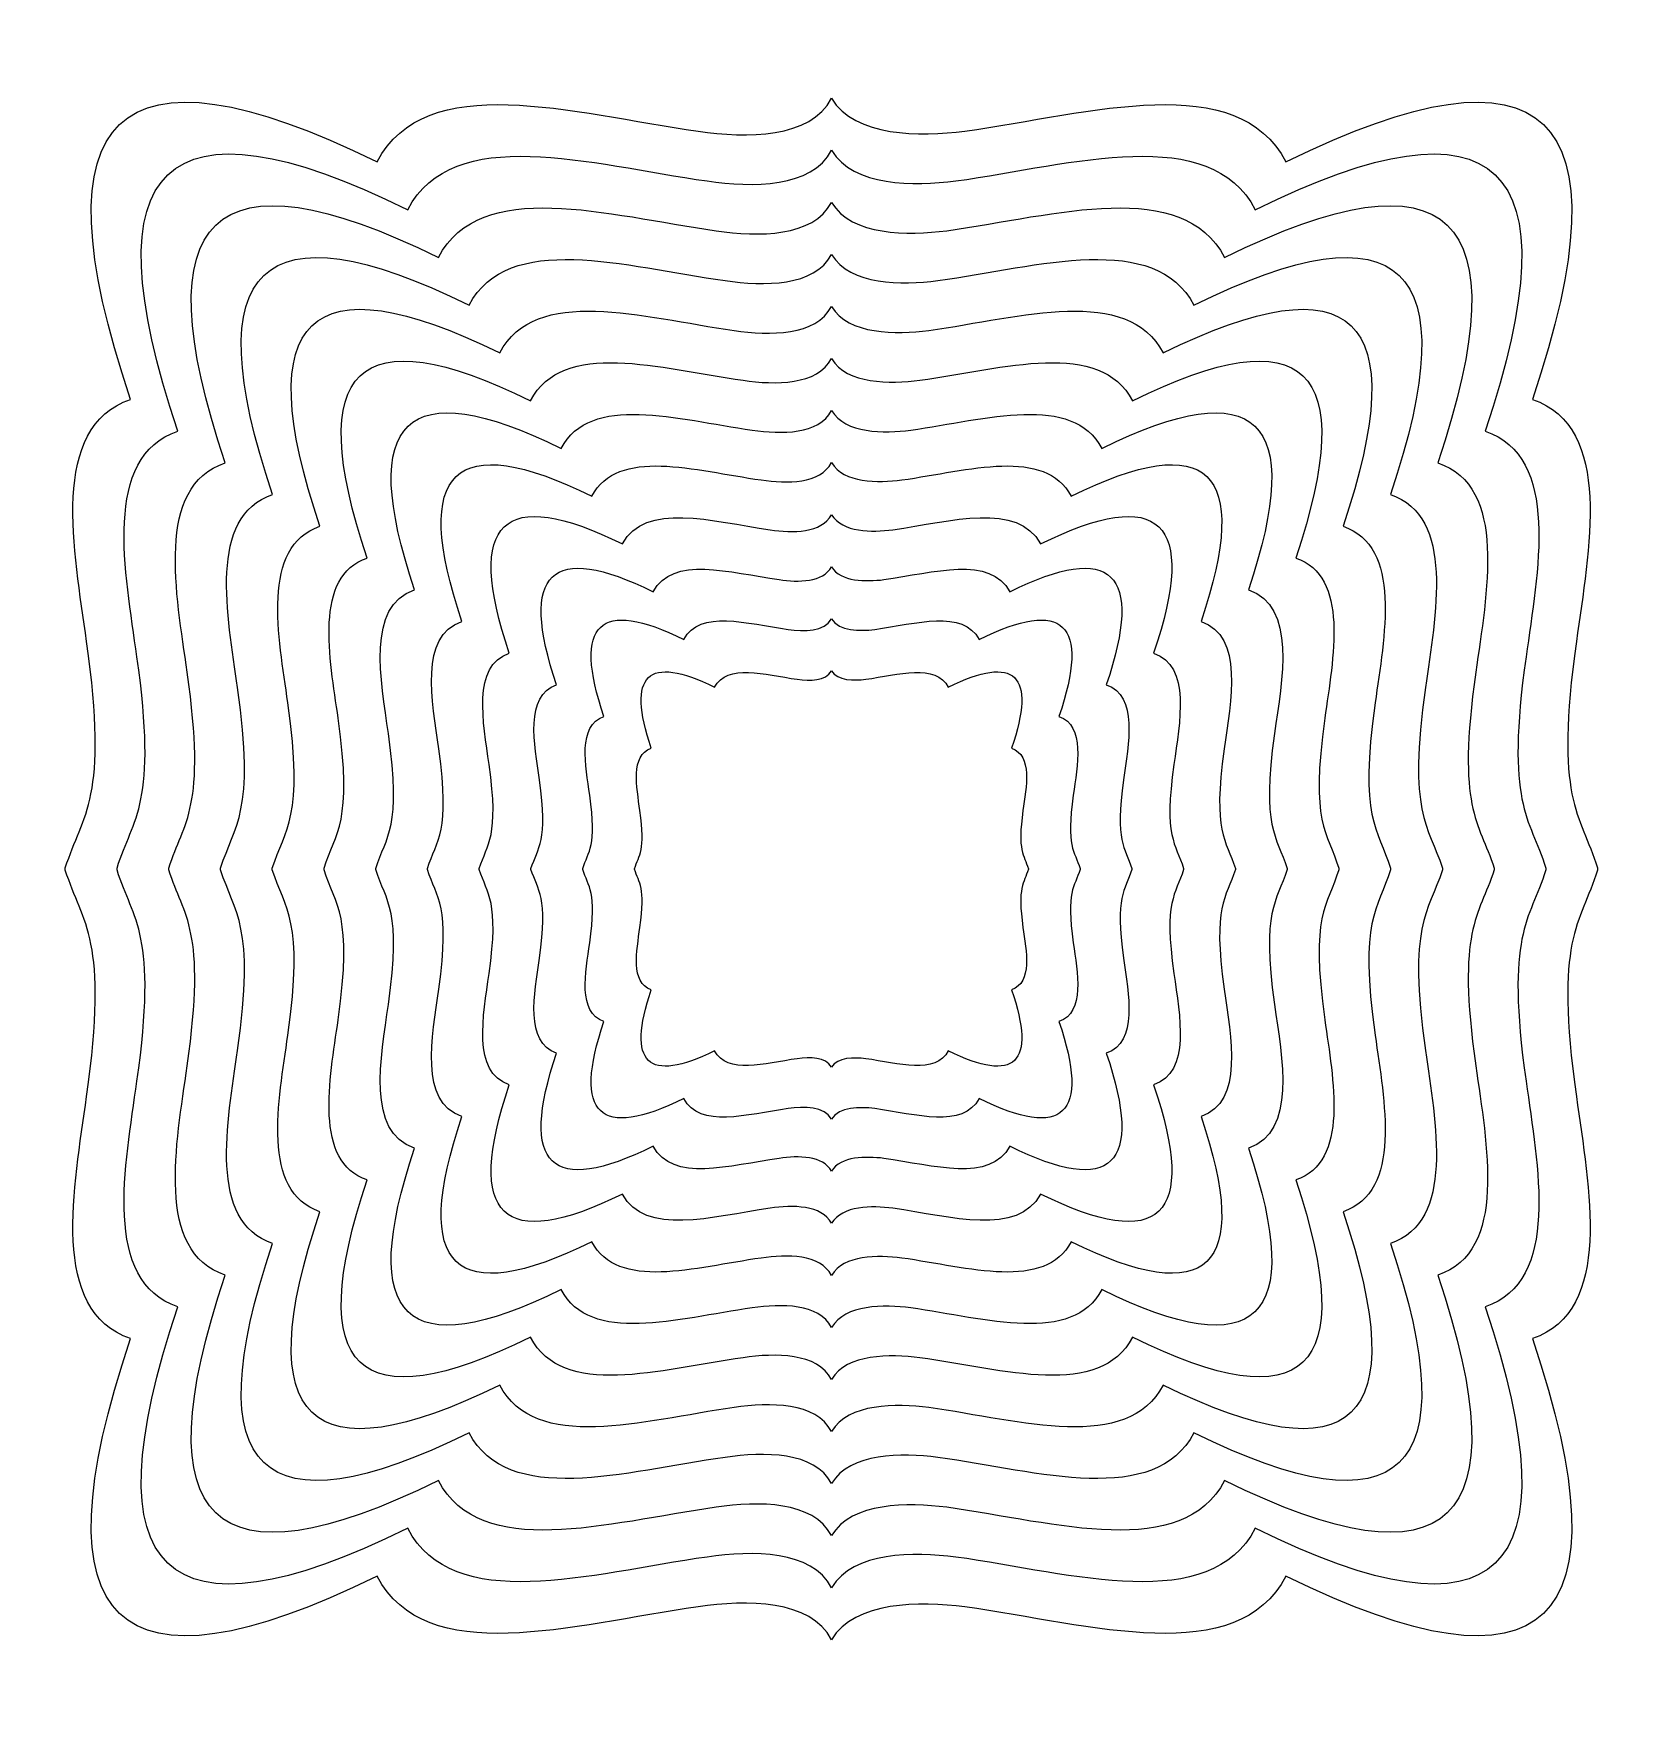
# Model space of a CAD drawing. Header units: centimetres. Extents: x -6.9 to 6.9, y -7.2 to 7.2.
import ezdxf

# ---------------------------------------------------------------- set-up
doc = ezdxf.new("R2010")
doc.units = ezdxf.units.CM
doc.header["$MEASUREMENT"] = 0
doc.layers.add('Layer 1', color=7, linetype='Continuous')

msp = doc.modelspace()

# ---------------------------------------------------------------- linework, layer by layer
at = {"layer": 'Layer 1', "color": 238, "lineweight": 25}
msp.add_open_spline([(-0.00028, 6.6337), (-0.17914, 6.28713), (-0.72817, 6.29013), (-1.14543, 6.35093), (-1.14543, 6.35093), (-2.23682, 6.50795), (-3.48339, 6.88681), (-3.90454, 6.08635), (-3.90454, 6.08635), (-6.14365, 7.19095), (-6.8563, 6.5185), (-6.02121, 4.04492), (-6.02121, 4.04492), (-6.72304, 3.81263), (-6.50782, 2.73878), (-6.39907, 1.96629), (-6.39907, 1.96629), (-6.20662, 0.59923), (-6.43184, 0.49148), (-6.58262, 0.01912), (-6.58262, 0.01912), (-6.58262, 0.01912), (-6.58262, 0.00093), (-6.58262, 0.00093), (-6.58262, 0.00093), (-6.43183, -0.47143), (-6.20661, -0.57918), (-6.39907, -1.94624), (-6.39907, -1.94624), (-6.50782, -2.71873), (-6.72304, -3.79259), (-6.02121, -4.02487), (-6.02121, -4.02487), (-6.85631, -6.49845), (-6.14365, -7.17089), (-3.90454, -6.0663), (-3.90454, -6.0663), (-3.48339, -6.86677), (-2.23682, -6.48791), (-1.14543, -6.33088), (-1.14543, -6.33088), (-0.72817, -6.27009), (-0.17914, -6.26709), (-0.00028, -6.61365), (-0.00028, -6.61365), (0.20192, -6.27806), (0.75721, -6.28497), (1.1457, -6.33088), (1.1457, -6.33088), (2.23709, -6.4879), (3.48366, -6.86676), (3.90481, -6.0663), (3.90481, -6.0663), (6.14392, -7.1709), (6.85657, -6.49845), (6.02148, -4.02487), (6.02148, -4.02487), (6.72331, -3.79258), (6.50809, -2.71873), (6.39934, -1.94624), (6.39934, -1.94624), (6.20689, -0.57918), (6.4313, -0.47143), (6.58207, 0.00093), (6.58207, 0.00093), (6.58207, 0.00093), (6.58207, 0.01912), (6.58207, 0.01912), (6.58207, 0.01912), (6.4313, 0.49147), (6.20689, 0.59923), (6.39934, 1.96629), (6.39934, 1.96629), (6.50809, 2.73879), (6.72331, 3.81263), (6.02148, 4.04492), (6.02148, 4.04492), (6.85658, 6.5185), (6.14392, 7.19094), (3.90481, 6.08635), (3.90481, 6.08635), (3.48366, 6.88682), (2.23709, 6.50796), (1.1457, 6.35093), (1.1457, 6.35093), (0.75721, 6.30502), (0.20193, 6.29812), (-0.00028, 6.6337), (-0.00028, 6.6337), (-0.00028, 6.6337), (-0.00028, 6.6337), (-0.00028, 6.6337)], degree=3, knots=[0, 0, 0, 0, 0.04166667, 0.04166667, 0.04166667, 0.04166667, 0.08333333, 0.08333333, 0.08333333, 0.08333333, 0.125, 0.125, 0.125, 0.125, 0.16666667, 0.16666667, 0.16666667, 0.16666667, 0.20833333, 0.20833333, 0.20833333, 0.20833333, 0.25, 0.25, 0.25, 0.25, 0.29166667, 0.29166667, 0.29166667, 0.29166667, 0.33333333, 0.33333333, 0.33333333, 0.33333333, 0.375, 0.375, 0.375, 0.375, 0.41666667, 0.41666667, 0.41666667, 0.41666667, 0.45833333, 0.45833333, 0.45833333, 0.45833333, 0.5, 0.5, 0.5, 0.5, 0.54166667, 0.54166667, 0.54166667, 0.54166667, 0.58333333, 0.58333333, 0.58333333, 0.58333333, 0.625, 0.625, 0.625, 0.625, 0.66666667, 0.66666667, 0.66666667, 0.66666667, 0.70833333, 0.70833333, 0.70833333, 0.70833333, 0.75, 0.75, 0.75, 0.75, 0.79166667, 0.79166667, 0.79166667, 0.79166667, 0.83333333, 0.83333333, 0.83333333, 0.83333333, 0.875, 0.875, 0.875, 0.875, 0.91666667, 0.91666667, 0.91666667, 0.91666667, 1, 1, 1, 1], dxfattribs=at)
at = {"layer": 'Layer 1', "color": 218, "lineweight": 25}
msp.add_open_spline([(-0.00027, 6.18636), (-0.16705, 5.8632), (-0.679, 5.866), (-1.06808, 5.92268), (-1.06808, 5.92268), (-2.08576, 6.0691), (-3.24814, 6.42237), (-3.64085, 5.67597), (-3.64085, 5.67597), (-5.72873, 6.70597), (-6.39326, 6.07894), (-5.61456, 3.77242), (-5.61456, 3.77242), (-6.26899, 3.55582), (-6.0683, 2.5545), (-5.9669, 1.83417), (-5.9669, 1.83417), (-5.78745, 0.55944), (-5.99745, 0.45896), (-6.13806, 0.01851), (-6.13806, 0.01851), (-6.13806, 0.01851), (-6.13806, 0.00155), (-6.13806, 0.00155), (-6.13806, 0.00155), (-5.99746, -0.43891), (-5.78745, -0.53938), (-5.9669, -1.81411), (-5.9669, -1.81411), (-6.0683, -2.53443), (-6.26899, -3.53576), (-5.61456, -3.75236), (-5.61456, -3.75236), (-6.39326, -6.05888), (-5.72873, -6.68591), (-3.64085, -5.65592), (-3.64085, -5.65592), (-3.24814, -6.40233), (-2.08577, -6.04905), (-1.06808, -5.90263), (-1.06808, -5.90263), (-0.679, -5.84594), (-0.16705, -5.84315), (-0.00027, -6.16631), (-0.00027, -6.16631), (0.18828, -5.85339), (0.70606, -5.85983), (1.06831, -5.90263), (1.06831, -5.90263), (2.086, -6.04905), (3.24837, -6.40232), (3.64108, -5.65592), (3.64108, -5.65592), (5.72896, -6.68592), (6.39349, -6.05889), (5.61479, -3.75236), (5.61479, -3.75236), (6.26922, -3.53576), (6.06853, -2.53444), (5.96713, -1.81411), (5.96713, -1.81411), (5.78768, -0.53938), (5.99693, -0.4389), (6.13752, 0.00155), (6.13752, 0.00155), (6.13752, 0.00155), (6.13752, 0.01851), (6.13752, 0.01851), (6.13752, 0.01851), (5.99694, 0.45896), (5.78768, 0.55944), (5.96713, 1.83417), (5.96713, 1.83417), (6.06853, 2.55449), (6.26922, 3.55582), (5.61479, 3.77242), (5.61479, 3.77242), (6.39349, 6.07894), (5.72896, 6.70597), (3.64108, 5.67597), (3.64108, 5.67597), (3.24837, 6.42238), (2.086, 6.0691), (1.06831, 5.92268), (1.06831, 5.92268), (0.70606, 5.87988), (0.18828, 5.87343), (-0.00027, 6.18636), (-0.00027, 6.18636), (-0.00027, 6.18636), (-0.00027, 6.18636), (-0.00027, 6.18636)], degree=3, knots=[0, 0, 0, 0, 0.04166667, 0.04166667, 0.04166667, 0.04166667, 0.08333333, 0.08333333, 0.08333333, 0.08333333, 0.125, 0.125, 0.125, 0.125, 0.16666667, 0.16666667, 0.16666667, 0.16666667, 0.20833333, 0.20833333, 0.20833333, 0.20833333, 0.25, 0.25, 0.25, 0.25, 0.29166667, 0.29166667, 0.29166667, 0.29166667, 0.33333333, 0.33333333, 0.33333333, 0.33333333, 0.375, 0.375, 0.375, 0.375, 0.41666667, 0.41666667, 0.41666667, 0.41666667, 0.45833333, 0.45833333, 0.45833333, 0.45833333, 0.5, 0.5, 0.5, 0.5, 0.54166667, 0.54166667, 0.54166667, 0.54166667, 0.58333333, 0.58333333, 0.58333333, 0.58333333, 0.625, 0.625, 0.625, 0.625, 0.66666667, 0.66666667, 0.66666667, 0.66666667, 0.70833333, 0.70833333, 0.70833333, 0.70833333, 0.75, 0.75, 0.75, 0.75, 0.79166667, 0.79166667, 0.79166667, 0.79166667, 0.83333333, 0.83333333, 0.83333333, 0.83333333, 0.875, 0.875, 0.875, 0.875, 0.91666667, 0.91666667, 0.91666667, 0.91666667, 1, 1, 1, 1], dxfattribs=at)
at = {"layer": 'Layer 1', "color": 226, "lineweight": 25}
msp.add_open_spline([(-0.00027, 5.73902), (-0.15497, 5.43926), (-0.62984, 5.44186), (-0.99074, 5.49444), (-0.99074, 5.49444), (-1.93472, 5.63025), (-3.0129, 5.95794), (-3.37717, 5.26559), (-3.37717, 5.26559), (-5.31383, 6.22098), (-5.93023, 5.63937), (-5.20793, 3.49991), (-5.20793, 3.49991), (-5.81496, 3.299), (-5.62881, 2.3702), (-5.53475, 1.70204), (-5.53475, 1.70204), (-5.36829, 0.51964), (-5.56309, 0.42643), (-5.69351, 0.01788), (-5.69351, 0.01788), (-5.69351, 0.01788), (-5.69351, 0.00215), (-5.69351, 0.00215), (-5.69351, 0.00215), (-5.56309, -0.4064), (-5.36829, -0.4996), (-5.53475, -1.68201), (-5.53475, -1.68201), (-5.62881, -2.35016), (-5.81496, -3.27896), (-5.20793, -3.47987), (-5.20793, -3.47987), (-5.93023, -5.61933), (-5.31383, -6.20095), (-3.37717, -5.24555), (-3.37717, -5.24555), (-3.0129, -5.9379), (-1.93472, -5.61021), (-0.99074, -5.4744), (-0.99074, -5.4744), (-0.62984, -5.42182), (-0.15497, -5.41922), (-0.00027, -5.71898), (-0.00027, -5.71898), (0.17462, -5.42872), (0.6549, -5.4347), (0.99092, -5.4744), (0.99092, -5.4744), (1.9349, -5.61021), (3.01308, -5.9379), (3.37735, -5.24555), (3.37735, -5.24555), (5.31401, -6.20094), (5.93041, -5.61933), (5.20811, -3.47987), (5.20811, -3.47987), (5.81514, -3.27896), (5.62899, -2.35016), (5.53493, -1.68201), (5.53493, -1.68201), (5.36848, -0.4996), (5.56257, -0.40641), (5.69298, 0.00215), (5.69298, 0.00215), (5.69298, 0.00215), (5.69298, 0.01788), (5.69298, 0.01788), (5.69298, 0.01788), (5.56258, 0.42643), (5.36848, 0.51963), (5.53493, 1.70204), (5.53493, 1.70204), (5.62899, 2.37019), (5.81514, 3.29899), (5.20811, 3.49991), (5.20811, 3.49991), (5.93041, 5.63938), (5.31401, 6.22099), (3.37735, 5.26559), (3.37735, 5.26559), (3.01308, 5.95794), (1.9349, 5.63025), (0.99092, 5.49444), (0.99092, 5.49444), (0.65491, 5.45474), (0.17463, 5.44876), (-0.00027, 5.73902), (-0.00027, 5.73902), (-0.00027, 5.73902), (-0.00027, 5.73902), (-0.00027, 5.73902)], degree=3, knots=[0, 0, 0, 0, 0.04166667, 0.04166667, 0.04166667, 0.04166667, 0.08333333, 0.08333333, 0.08333333, 0.08333333, 0.125, 0.125, 0.125, 0.125, 0.16666667, 0.16666667, 0.16666667, 0.16666667, 0.20833333, 0.20833333, 0.20833333, 0.20833333, 0.25, 0.25, 0.25, 0.25, 0.29166667, 0.29166667, 0.29166667, 0.29166667, 0.33333333, 0.33333333, 0.33333333, 0.33333333, 0.375, 0.375, 0.375, 0.375, 0.41666667, 0.41666667, 0.41666667, 0.41666667, 0.45833333, 0.45833333, 0.45833333, 0.45833333, 0.5, 0.5, 0.5, 0.5, 0.54166667, 0.54166667, 0.54166667, 0.54166667, 0.58333333, 0.58333333, 0.58333333, 0.58333333, 0.625, 0.625, 0.625, 0.625, 0.66666667, 0.66666667, 0.66666667, 0.66666667, 0.70833333, 0.70833333, 0.70833333, 0.70833333, 0.75, 0.75, 0.75, 0.75, 0.79166667, 0.79166667, 0.79166667, 0.79166667, 0.83333333, 0.83333333, 0.83333333, 0.83333333, 0.875, 0.875, 0.875, 0.875, 0.91666667, 0.91666667, 0.91666667, 0.91666667, 1, 1, 1, 1], dxfattribs=at)
at = {"layer": 'Layer 1', "color": 214, "lineweight": 25}
msp.add_open_spline([(-0.00028, 5.29168), (-0.1429, 5.01533), (-0.58069, 5.01772), (-0.91341, 5.0662), (-0.91341, 5.0662), (-1.78368, 5.19141), (-2.77767, 5.49351), (-3.1135, 4.85522), (-3.1135, 4.85522), (-4.89894, 5.73601), (-5.46721, 5.19982), (-4.80131, 3.22741), (-4.80131, 3.22741), (-5.36094, 3.04219), (-5.18933, 2.18591), (-5.10261, 1.56993), (-5.10261, 1.56993), (-4.94915, 0.47985), (-5.12874, 0.39393), (-5.24897, 0.01728), (-5.24897, 0.01728), (-5.24897, 0.01728), (-5.24897, 0.00278), (-5.24897, 0.00278), (-5.24897, 0.00278), (-5.12873, -0.37387), (-4.94915, -0.45979), (-5.10261, -1.54987), (-5.10261, -1.54987), (-5.18933, -2.16585), (-5.36094, -3.02213), (-4.80131, -3.20735), (-4.80131, -3.20735), (-5.46721, -5.17976), (-4.89894, -5.71596), (-3.1135, -4.83516), (-3.1135, -4.83516), (-2.77768, -5.47344), (-1.78368, -5.17134), (-0.91341, -5.04613), (-0.91341, -5.04613), (-0.58069, -4.99766), (-0.1429, -4.99526), (-0.00028, -5.27161), (-0.00028, -5.27161), (0.16096, -5.00402), (0.60373, -5.00952), (0.91351, -5.04613), (0.91351, -5.04613), (1.78378, -5.17134), (2.77777, -5.47344), (3.1136, -4.83516), (3.1136, -4.83516), (4.89904, -5.71595), (5.46731, -5.17975), (4.80141, -3.20735), (4.80141, -3.20735), (5.36104, -3.02213), (5.18942, -2.16585), (5.10271, -1.54987), (5.10271, -1.54987), (4.94925, -0.45979), (5.12819, -0.37387), (5.24842, 0.00278), (5.24842, 0.00278), (5.24842, 0.00278), (5.24842, 0.01728), (5.24842, 0.01728), (5.24842, 0.01728), (5.1282, 0.39393), (4.94926, 0.47985), (5.10271, 1.56993), (5.10271, 1.56993), (5.18942, 2.18591), (5.36104, 3.04219), (4.80141, 3.22741), (4.80141, 3.22741), (5.46731, 5.19982), (4.89904, 5.73602), (3.1136, 4.85522), (3.1136, 4.85522), (2.77778, 5.49351), (1.78378, 5.19141), (0.91351, 5.0662), (0.91351, 5.0662), (0.60373, 5.0296), (0.16096, 5.02409), (-0.00028, 5.29168), (-0.00028, 5.29168), (-0.00028, 5.29168), (-0.00028, 5.29168), (-0.00028, 5.29168)], degree=3, knots=[0, 0, 0, 0, 0.04166667, 0.04166667, 0.04166667, 0.04166667, 0.08333333, 0.08333333, 0.08333333, 0.08333333, 0.125, 0.125, 0.125, 0.125, 0.16666667, 0.16666667, 0.16666667, 0.16666667, 0.20833333, 0.20833333, 0.20833333, 0.20833333, 0.25, 0.25, 0.25, 0.25, 0.29166667, 0.29166667, 0.29166667, 0.29166667, 0.33333333, 0.33333333, 0.33333333, 0.33333333, 0.375, 0.375, 0.375, 0.375, 0.41666667, 0.41666667, 0.41666667, 0.41666667, 0.45833333, 0.45833333, 0.45833333, 0.45833333, 0.5, 0.5, 0.5, 0.5, 0.54166667, 0.54166667, 0.54166667, 0.54166667, 0.58333333, 0.58333333, 0.58333333, 0.58333333, 0.625, 0.625, 0.625, 0.625, 0.66666667, 0.66666667, 0.66666667, 0.66666667, 0.70833333, 0.70833333, 0.70833333, 0.70833333, 0.75, 0.75, 0.75, 0.75, 0.79166667, 0.79166667, 0.79166667, 0.79166667, 0.83333333, 0.83333333, 0.83333333, 0.83333333, 0.875, 0.875, 0.875, 0.875, 0.91666667, 0.91666667, 0.91666667, 0.91666667, 1, 1, 1, 1], dxfattribs=at)
at = {"layer": 'Layer 1', "color": 222, "lineweight": 25}
msp.add_open_spline([(-0.00027, 4.84434), (-0.13081, 4.5914), (-0.53152, 4.59359), (-0.83606, 4.63796), (-0.83606, 4.63796), (-1.63262, 4.75256), (-2.54243, 5.02908), (-2.84981, 4.44485), (-2.84981, 4.44485), (-4.48403, 5.25104), (-5.00417, 4.76026), (-4.39467, 2.95491), (-4.39467, 2.95491), (-4.9069, 2.78537), (-4.74982, 2.00162), (-4.67045, 1.43781), (-4.67045, 1.43781), (-4.52999, 0.44006), (-4.69437, 0.36141), (-4.80442, 0.01666), (-4.80442, 0.01666), (-4.80442, 0.01666), (-4.80442, 0.00338), (-4.80442, 0.00338), (-4.80442, 0.00338), (-4.69437, -0.34137), (-4.52999, -0.42001), (-4.67045, -1.41777), (-4.67045, -1.41777), (-4.74982, -1.98158), (-4.9069, -2.76534), (-4.39467, -2.93487), (-4.39467, -2.93487), (-5.00417, -4.74022), (-4.48403, -5.23101), (-2.84981, -4.42481), (-2.84981, -4.42481), (-2.54243, -5.00903), (-1.63262, -4.73252), (-0.83606, -4.61792), (-0.83606, -4.61792), (-0.53152, -4.57355), (-0.13081, -4.57136), (-0.00027, -4.8243), (-0.00027, -4.8243), (0.14731, -4.57937), (0.55259, -4.58441), (0.83613, -4.61792), (0.83613, -4.61792), (1.63269, -4.73252), (2.5425, -5.00904), (2.84987, -4.42481), (2.84987, -4.42481), (4.48409, -5.231), (5.00423, -4.74022), (4.39473, -2.93487), (4.39473, -2.93487), (4.90696, -2.76533), (4.74988, -1.98158), (4.67051, -1.41777), (4.67051, -1.41777), (4.53005, -0.42002), (4.69384, -0.34138), (4.80388, 0.00338), (4.80388, 0.00338), (4.80388, 0.00338), (4.80388, 0.01666), (4.80388, 0.01666), (4.80388, 0.01666), (4.69384, 0.36141), (4.53005, 0.44006), (4.67051, 1.43781), (4.67051, 1.43781), (4.74988, 2.00162), (4.90696, 2.78537), (4.39473, 2.95491), (4.39473, 2.95491), (5.00423, 4.76026), (4.48409, 5.25104), (2.84987, 4.44485), (2.84987, 4.44485), (2.54249, 5.02907), (1.63268, 4.75256), (0.83613, 4.63796), (0.83613, 4.63796), (0.55259, 4.60446), (0.14731, 4.59942), (-0.00027, 4.84434), (-0.00027, 4.84434), (-0.00027, 4.84434), (-0.00027, 4.84434), (-0.00027, 4.84434)], degree=3, knots=[0, 0, 0, 0, 0.04166667, 0.04166667, 0.04166667, 0.04166667, 0.08333333, 0.08333333, 0.08333333, 0.08333333, 0.125, 0.125, 0.125, 0.125, 0.16666667, 0.16666667, 0.16666667, 0.16666667, 0.20833333, 0.20833333, 0.20833333, 0.20833333, 0.25, 0.25, 0.25, 0.25, 0.29166667, 0.29166667, 0.29166667, 0.29166667, 0.33333333, 0.33333333, 0.33333333, 0.33333333, 0.375, 0.375, 0.375, 0.375, 0.41666667, 0.41666667, 0.41666667, 0.41666667, 0.45833333, 0.45833333, 0.45833333, 0.45833333, 0.5, 0.5, 0.5, 0.5, 0.54166667, 0.54166667, 0.54166667, 0.54166667, 0.58333333, 0.58333333, 0.58333333, 0.58333333, 0.625, 0.625, 0.625, 0.625, 0.66666667, 0.66666667, 0.66666667, 0.66666667, 0.70833333, 0.70833333, 0.70833333, 0.70833333, 0.75, 0.75, 0.75, 0.75, 0.79166667, 0.79166667, 0.79166667, 0.79166667, 0.83333333, 0.83333333, 0.83333333, 0.83333333, 0.875, 0.875, 0.875, 0.875, 0.91666667, 0.91666667, 0.91666667, 0.91666667, 1, 1, 1, 1], dxfattribs=at)
at = {"layer": 'Layer 1', "color": 220, "lineweight": 25}
for points in [[(-0.00027, 4.397), (-0.11873, 4.16746), (-0.48236, 4.16945), (-0.75872, 4.20971), (-0.75872, 4.20971), (-1.48157, 4.31371), (-2.30719, 4.56464), (-2.58613, 4.03447), (-2.58613, 4.03447), (-4.06913, 4.76606), (-4.54113, 4.32069), (-3.98803, 2.6824), (-3.98803, 2.6824), (-4.45286, 2.52855), (-4.31032, 1.81732), (-4.23829, 1.30569), (-4.23829, 1.30569), (-4.11083, 0.40026), (-4.25999, 0.3289), (-4.35986, 0.01605), (-4.35986, 0.01605), (-4.35986, 0.01605), (-4.35986, 0.004), (-4.35986, 0.004), (-4.35986, 0.004), (-4.25999, -0.30885), (-4.11083, -0.38022), (-4.23829, -1.28564), (-4.23829, -1.28564), (-4.31032, -1.79728), (-4.45286, -2.50851), (-3.98803, -2.66235), (-3.98803, -2.66235), (-4.54113, -4.30064), (-4.06912, -4.74602), (-2.58613, -4.01442), (-2.58613, -4.01442), (-2.30719, -4.54458), (-1.48157, -4.29366), (-0.75872, -4.18966), (-0.75872, -4.18966), (-0.48236, -4.1494), (-0.11873, -4.14741), (-0.00027, -4.37695), (-0.00027, -4.37695), (0.13365, -4.15468), (0.50143, -4.15926), (0.75873, -4.18966), (0.75873, -4.18966), (1.48158, -4.29366), (2.3072, -4.54459), (2.58613, -4.01442), (2.58613, -4.01442), (4.06913, -4.74601), (4.54113, -4.30064), (3.98804, -2.66235), (3.98804, -2.66235), (4.45287, -2.5085), (4.31033, -1.79727), (4.2383, -1.28564), (4.2383, -1.28564), (4.11084, -0.38021), (4.25947, -0.30885), (4.35932, 0.004), (4.35932, 0.004), (4.35932, 0.004), (4.35932, 0.01605), (4.35932, 0.01605), (4.35932, 0.01605), (4.25946, 0.3289), (4.11083, 0.40027), (4.2383, 1.30569), (4.2383, 1.30569), (4.31033, 1.81733), (4.45287, 2.52855), (3.98804, 2.6824), (3.98804, 2.6824), (4.54114, 4.32069), (4.06913, 4.76606), (2.58613, 4.03447), (2.58613, 4.03447), (2.3072, 4.56463), (1.48157, 4.31371), (0.75873, 4.20971), (0.75873, 4.20971), (0.50143, 4.17931), (0.13365, 4.17473), (-0.00027, 4.397), (-0.00027, 4.397), (-0.00027, 4.397), (-0.00027, 4.397), (-0.00027, 4.397)], [(-0.00028, 3.94966), (-0.10666, 3.74353), (-0.43321, 3.74531), (-0.68139, 3.78147), (-0.68139, 3.78147), (-1.33053, 3.87487), (-2.07196, 4.1002), (-2.32245, 3.6241), (-2.32245, 3.6241), (-3.65423, 4.28109), (-4.0781, 3.88114), (-3.5814, 2.4099), (-3.5814, 2.4099), (-3.99883, 2.27174), (-3.87082, 1.63304), (-3.80614, 1.17357), (-3.80614, 1.17357), (-3.69167, 0.36047), (-3.82563, 0.29638), (-3.91532, 0.01543), (-3.91532, 0.01543), (-3.91532, 0.01543), (-3.91532, 0.00461), (-3.91532, 0.00461), (-3.91532, 0.00461), (-3.82563, -0.27634), (-3.69168, -0.34043), (-3.80614, -1.15353), (-3.80614, -1.15353), (-3.87082, -1.61299), (-3.99883, -2.2517), (-3.5814, -2.38986), (-3.5814, -2.38986), (-4.0781, -3.86109), (-3.65422, -4.26105), (-2.32245, -3.60406), (-2.32245, -3.60406), (-2.07196, -4.08016), (-1.33053, -3.85482), (-0.68139, -3.76143), (-0.68139, -3.76143), (-0.43321, -3.72527), (-0.10666, -3.72349), (-0.00028, -3.92962), (-0.00028, -3.92962), (0.11999, -3.73002), (0.45026, -3.73413), (0.68133, -3.76143), (0.68133, -3.76143), (1.33047, -3.85482), (2.0719, -4.08016), (2.32239, -3.60406), (2.32239, -3.60406), (3.65417, -4.26105), (4.07804, -3.8611), (3.58134, -2.38986), (3.58134, -2.38986), (3.99877, -2.2517), (3.87077, -1.61299), (3.80608, -1.15353), (3.80608, -1.15353), (3.69162, -0.34043), (3.82509, -0.27634), (3.91477, 0.00461), (3.91477, 0.00461), (3.91477, 0.00461), (3.91477, 0.01543), (3.91477, 0.01543), (3.91477, 0.01543), (3.82509, 0.29638), (3.69162, 0.36047), (3.80608, 1.17357), (3.80608, 1.17357), (3.87076, 1.63304), (3.99877, 2.27174), (3.58134, 2.4099), (3.58134, 2.4099), (4.07804, 3.88114), (3.65417, 4.28109), (2.32239, 3.6241), (2.32239, 3.6241), (2.0719, 4.1002), (1.33047, 3.87486), (0.68133, 3.78147), (0.68133, 3.78147), (0.45026, 3.75417), (0.11999, 3.75006), (-0.00028, 3.94966), (-0.00028, 3.94966), (-0.00028, 3.94966), (-0.00028, 3.94966), (-0.00028, 3.94966)]]:
    msp.add_open_spline(points, degree=3, knots=[0, 0, 0, 0, 0.04166667, 0.04166667, 0.04166667, 0.04166667, 0.08333333, 0.08333333, 0.08333333, 0.08333333, 0.125, 0.125, 0.125, 0.125, 0.16666667, 0.16666667, 0.16666667, 0.16666667, 0.20833333, 0.20833333, 0.20833333, 0.20833333, 0.25, 0.25, 0.25, 0.25, 0.29166667, 0.29166667, 0.29166667, 0.29166667, 0.33333333, 0.33333333, 0.33333333, 0.33333333, 0.375, 0.375, 0.375, 0.375, 0.41666667, 0.41666667, 0.41666667, 0.41666667, 0.45833333, 0.45833333, 0.45833333, 0.45833333, 0.5, 0.5, 0.5, 0.5, 0.54166667, 0.54166667, 0.54166667, 0.54166667, 0.58333333, 0.58333333, 0.58333333, 0.58333333, 0.625, 0.625, 0.625, 0.625, 0.66666667, 0.66666667, 0.66666667, 0.66666667, 0.70833333, 0.70833333, 0.70833333, 0.70833333, 0.75, 0.75, 0.75, 0.75, 0.79166667, 0.79166667, 0.79166667, 0.79166667, 0.83333333, 0.83333333, 0.83333333, 0.83333333, 0.875, 0.875, 0.875, 0.875, 0.91666667, 0.91666667, 0.91666667, 0.91666667, 1, 1, 1, 1], dxfattribs=at)
at = {"layer": 'Layer 1', "color": 221, "lineweight": 25}
for points in [[(-0.00027, 3.50232), (-0.09458, 3.31959), (-0.38404, 3.32118), (-0.60404, 3.35323), (-0.60404, 3.35323), (-1.17947, 3.43602), (-1.83671, 3.63577), (-2.05876, 3.21373), (-2.05876, 3.21373), (-3.23932, 3.79612), (-3.61506, 3.44158), (-3.17476, 2.1374), (-3.17476, 2.1374), (-3.54479, 2.01493), (-3.43132, 1.44875), (-3.37398, 1.04145), (-3.37398, 1.04145), (-3.27251, 0.32068), (-3.39126, 0.26386), (-3.47076, 0.01482), (-3.47076, 0.01482), (-3.47076, 0.01482), (-3.47076, 0.00523), (-3.47076, 0.00523), (-3.47076, 0.00523), (-3.39126, -0.24382), (-3.27251, -0.30063), (-3.37398, -1.0214), (-3.37398, -1.0214), (-3.43132, -1.42869), (-3.54479, -1.99488), (-3.17476, -2.11735), (-3.17476, -2.11735), (-3.61506, -3.42153), (-3.23931, -3.77607), (-2.05876, -3.19368), (-2.05876, -3.19368), (-1.83671, -3.61572), (-1.17947, -3.41597), (-0.60404, -3.33318), (-0.60404, -3.33318), (-0.38404, -3.30113), (-0.09457, -3.29955), (-0.00027, -3.48227), (-0.00027, -3.48227), (0.10634, -3.30533), (0.39911, -3.30898), (0.60394, -3.33318), (0.60394, -3.33318), (1.17937, -3.41597), (1.83662, -3.61572), (2.05866, -3.19368), (2.05866, -3.19368), (3.23921, -3.77607), (3.61496, -3.42153), (3.17466, -2.11735), (3.17466, -2.11735), (3.54469, -1.99488), (3.43122, -1.4287), (3.37388, -1.0214), (3.37388, -1.0214), (3.27241, -0.30063), (3.39073, -0.24382), (3.47022, 0.00523), (3.47022, 0.00523), (3.47022, 0.00523), (3.47022, 0.01482), (3.47022, 0.01482), (3.47022, 0.01482), (3.39073, 0.26387), (3.27241, 0.32068), (3.37388, 1.04145), (3.37388, 1.04145), (3.43122, 1.44874), (3.54469, 2.01492), (3.17466, 2.1374), (3.17466, 2.1374), (3.61496, 3.44158), (3.23922, 3.79612), (2.05866, 3.21373), (2.05866, 3.21373), (1.83661, 3.63577), (1.17937, 3.43602), (0.60394, 3.35323), (0.60394, 3.35323), (0.39911, 3.32903), (0.10634, 3.32539), (-0.00027, 3.50232), (-0.00027, 3.50232), (-0.00027, 3.50232), (-0.00027, 3.50232), (-0.00027, 3.50232)], [(-0.00027, 3.05497), (-0.0825, 2.89565), (-0.33489, 2.89703), (-0.52671, 2.92498), (-0.52671, 2.92498), (-1.02843, 2.99717), (-1.60148, 3.17133), (-1.79509, 2.80335), (-1.79509, 2.80335), (-2.82442, 3.31114), (-3.15204, 3.00202), (-2.76814, 1.86489), (-2.76814, 1.86489), (-3.09077, 1.7581), (-2.99184, 1.26445), (-2.94184, 0.90933), (-2.94184, 0.90933), (-2.85337, 0.28088), (-2.9569, 0.23135), (-3.02622, 0.0142), (-3.02622, 0.0142), (-3.02622, 0.0142), (-3.02622, 0.00584), (-3.02622, 0.00584), (-3.02622, 0.00584), (-2.9569, -0.21131), (-2.85337, -0.26084), (-2.94184, -0.88929), (-2.94184, -0.88929), (-2.99183, -1.24441), (-3.09077, -1.73807), (-2.76814, -1.84486), (-2.76814, -1.84486), (-3.15204, -2.98198), (-2.82442, -3.29111), (-1.79509, -2.78332), (-1.79509, -2.78332), (-1.60148, -3.1513), (-1.02843, -2.97714), (-0.52671, -2.90495), (-0.52671, -2.90495), (-0.33489, -2.877), (-0.0825, -2.87562), (-0.00027, -3.03494), (-0.00027, -3.03494), (0.09268, -2.88067), (0.34795, -2.88384), (0.52654, -2.90495), (0.52654, -2.90495), (1.02826, -2.97713), (1.60132, -3.1513), (1.79492, -2.78332), (1.79492, -2.78332), (2.82425, -3.29111), (3.15187, -2.98199), (2.76797, -1.84486), (2.76797, -1.84486), (3.0906, -1.73807), (2.99166, -1.24442), (2.94167, -0.88929), (2.94167, -0.88929), (2.8532, -0.26085), (2.95636, -0.21131), (3.02567, 0.00584), (3.02567, 0.00584), (3.02567, 0.00584), (3.02567, 0.0142), (3.02567, 0.0142), (3.02567, 0.0142), (2.95636, 0.23135), (2.8532, 0.28088), (2.94167, 0.90933), (2.94167, 0.90933), (2.99166, 1.26445), (3.0906, 1.75811), (2.76797, 1.86489), (2.76797, 1.86489), (3.15187, 3.00201), (2.82425, 3.31114), (1.79492, 2.80335), (1.79492, 2.80335), (1.60131, 3.17133), (1.02826, 2.99717), (0.52654, 2.92498), (0.52654, 2.92498), (0.34795, 2.90388), (0.09268, 2.90071), (-0.00027, 3.05497), (-0.00027, 3.05497), (-0.00027, 3.05497), (-0.00027, 3.05497), (-0.00027, 3.05497)], [(-0.00027, 2.60764), (-0.07041, 2.47173), (-0.28572, 2.4729), (-0.44936, 2.49674), (-0.44936, 2.49674), (-0.87737, 2.55832), (-1.36624, 2.7069), (-1.5314, 2.39298), (-1.5314, 2.39298), (-2.40951, 2.82617), (-2.68899, 2.56246), (-2.36149, 1.59239), (-2.36149, 1.59239), (-2.63673, 1.50129), (-2.55232, 1.08016), (-2.50968, 0.77721), (-2.50968, 0.77721), (-2.43421, 0.24109), (-2.52253, 0.19883), (-2.58167, 0.01359), (-2.58167, 0.01359), (-2.58167, 0.01359), (-2.58167, 0.00646), (-2.58167, 0.00646), (-2.58167, 0.00646), (-2.52254, -0.17879), (-2.43421, -0.22104), (-2.50968, -0.75716), (-2.50968, -0.75716), (-2.55233, -1.06011), (-2.63673, -1.48125), (-2.36149, -1.57234), (-2.36149, -1.57234), (-2.68899, -2.5424), (-2.40951, -2.80612), (-1.5314, -2.37293), (-1.5314, -2.37293), (-1.36624, -2.68685), (-0.87737, -2.53827), (-0.44936, -2.47669), (-0.44936, -2.47669), (-0.28572, -2.45285), (-0.07041, -2.45167), (-0.00027, -2.58759), (-0.00027, -2.58759), (0.07903, -2.45598), (0.2968, -2.45869), (0.44915, -2.47669), (0.44915, -2.47669), (0.87716, -2.53827), (1.36603, -2.68685), (1.53119, -2.37293), (1.53119, -2.37293), (2.4093, -2.80612), (2.68878, -2.54241), (2.36128, -1.57234), (2.36128, -1.57234), (2.63652, -1.48124), (2.55211, -1.06011), (2.50947, -0.75716), (2.50947, -0.75716), (2.434, -0.22104), (2.522, -0.17878), (2.58113, 0.00646), (2.58113, 0.00646), (2.58113, 0.00646), (2.58113, 0.01359), (2.58113, 0.01359), (2.58113, 0.01359), (2.522, 0.19883), (2.434, 0.24109), (2.50947, 0.77721), (2.50947, 0.77721), (2.55212, 1.08016), (2.63652, 1.50129), (2.36128, 1.59239), (2.36128, 1.59239), (2.68878, 2.56246), (2.4093, 2.82617), (1.53119, 2.39298), (1.53119, 2.39298), (1.36603, 2.7069), (0.87716, 2.55832), (0.44915, 2.49674), (0.44915, 2.49674), (0.2968, 2.47874), (0.07903, 2.47603), (-0.00027, 2.60764), (-0.00027, 2.60764), (-0.00027, 2.60764), (-0.00027, 2.60764), (-0.00027, 2.60764)], [(-0.00027, 2.16029), (-0.05834, 2.04778), (-0.23657, 2.04876), (-0.37203, 2.06849), (-0.37203, 2.06849), (-0.72633, 2.11947), (-1.13101, 2.24246), (-1.26773, 1.9826), (-1.26773, 1.9826), (-1.99462, 2.34119), (-2.22597, 2.1229), (-1.95487, 1.31989), (-1.95487, 1.31989), (-2.18271, 1.24448), (-2.11284, 0.89587), (-2.07753, 0.64509), (-2.07753, 0.64509), (-2.01505, 0.2013), (-2.08817, 0.16632), (-2.13712, 0.01297), (-2.13712, 0.01297), (-2.13712, 0.01297), (-2.13712, 0.00707), (-2.13712, 0.00707), (-2.13712, 0.00707), (-2.08817, -0.14627), (-2.01505, -0.18126), (-2.07753, -0.62505), (-2.07753, -0.62505), (-2.11284, -0.87583), (-2.1827, -1.22444), (-1.95487, -1.29985), (-1.95487, -1.29985), (-2.22597, -2.10286), (-1.99462, -2.32115), (-1.26773, -1.96257), (-1.26773, -1.96257), (-1.13101, -2.22243), (-0.72633, -2.09944), (-0.37203, -2.04846), (-0.37203, -2.04846), (-0.23657, -2.02872), (-0.05834, -2.02775), (-0.00027, -2.14026), (-0.00027, -2.14026), (0.06537, -2.03132), (0.24564, -2.03356), (0.37175, -2.04846), (0.37175, -2.04846), (0.72605, -2.09943), (1.13073, -2.22243), (1.26745, -1.96257), (1.26745, -1.96257), (1.99434, -2.32116), (2.22569, -2.10286), (1.95459, -1.29985), (1.95459, -1.29985), (2.18243, -1.22444), (2.11256, -0.87583), (2.07725, -0.62505), (2.07725, -0.62505), (2.01478, -0.18126), (2.08763, -0.14628), (2.13657, 0.00707), (2.13657, 0.00707), (2.13657, 0.00707), (2.13657, 0.01297), (2.13657, 0.01297), (2.13657, 0.01297), (2.08762, 0.16631), (2.01477, 0.2013), (2.07725, 0.64509), (2.07725, 0.64509), (2.11256, 0.89587), (2.18242, 1.24447), (1.95459, 1.31989), (1.95459, 1.31989), (2.22569, 2.1229), (1.99434, 2.34119), (1.26745, 1.9826), (1.26745, 1.9826), (1.13073, 2.24246), (0.72605, 2.11947), (0.37175, 2.06849), (0.37175, 2.06849), (0.24563, 2.05359), (0.06537, 2.05135), (-0.00027, 2.16029), (-0.00027, 2.16029), (-0.00027, 2.16029), (-0.00027, 2.16029), (-0.00027, 2.16029)]]:
    msp.add_open_spline(points, degree=3, knots=[0, 0, 0, 0, 0.04166667, 0.04166667, 0.04166667, 0.04166667, 0.08333333, 0.08333333, 0.08333333, 0.08333333, 0.125, 0.125, 0.125, 0.125, 0.16666667, 0.16666667, 0.16666667, 0.16666667, 0.20833333, 0.20833333, 0.20833333, 0.20833333, 0.25, 0.25, 0.25, 0.25, 0.29166667, 0.29166667, 0.29166667, 0.29166667, 0.33333333, 0.33333333, 0.33333333, 0.33333333, 0.375, 0.375, 0.375, 0.375, 0.41666667, 0.41666667, 0.41666667, 0.41666667, 0.45833333, 0.45833333, 0.45833333, 0.45833333, 0.5, 0.5, 0.5, 0.5, 0.54166667, 0.54166667, 0.54166667, 0.54166667, 0.58333333, 0.58333333, 0.58333333, 0.58333333, 0.625, 0.625, 0.625, 0.625, 0.66666667, 0.66666667, 0.66666667, 0.66666667, 0.70833333, 0.70833333, 0.70833333, 0.70833333, 0.75, 0.75, 0.75, 0.75, 0.79166667, 0.79166667, 0.79166667, 0.79166667, 0.83333333, 0.83333333, 0.83333333, 0.83333333, 0.875, 0.875, 0.875, 0.875, 0.91666667, 0.91666667, 0.91666667, 0.91666667, 1, 1, 1, 1], dxfattribs=at)
at = {"layer": 'Layer 1', "color": 7, "lineweight": 25}
msp.add_open_spline([(-0.00028, 1.71295), (-0.04626, 1.62385), (-0.18742, 1.62462), (-0.2947, 1.64025), (-0.2947, 1.64025), (-0.57529, 1.68062), (-0.89578, 1.77802), (-1.00406, 1.57223), (-1.00406, 1.57223), (-1.57973, 1.85622), (-1.76295, 1.68334), (-1.54825, 1.04739), (-1.54825, 1.04739), (-1.72869, 0.98767), (-1.67336, 0.71159), (-1.6454, 0.51298), (-1.6454, 0.51298), (-1.59592, 0.16151), (-1.65382, 0.13381), (-1.69259, 0.01237), (-1.69259, 0.01237), (-1.69259, 0.01237), (-1.69259, 0.00769), (-1.69259, 0.00769), (-1.69259, 0.00769), (-1.65382, -0.11375), (-1.59592, -0.14146), (-1.6454, -0.49292), (-1.6454, -0.49292), (-1.67336, -0.69153), (-1.72869, -0.96761), (-1.54825, -1.02734), (-1.54825, -1.02734), (-1.76295, -1.66329), (-1.57973, -1.83617), (-1.00406, -1.55218), (-1.00406, -1.55218), (-0.89578, -1.75798), (-0.57529, -1.66057), (-0.2947, -1.6202), (-0.2947, -1.6202), (-0.18742, -1.60457), (-0.04627, -1.6038), (-0.00028, -1.6929), (-0.00028, -1.6929), (0.05171, -1.60662), (0.19447, -1.6084), (0.29435, -1.6202), (0.29435, -1.6202), (0.57494, -1.66057), (0.89543, -1.75798), (1.00371, -1.55218), (1.00371, -1.55218), (1.57938, -1.83617), (1.7626, -1.66328), (1.5479, -1.02734), (1.5479, -1.02734), (1.72834, -0.96762), (1.67301, -0.69153), (1.64505, -0.49292), (1.64505, -0.49292), (1.59557, -0.14146), (1.65327, -0.11375), (1.69203, 0.00769), (1.69203, 0.00769), (1.69203, 0.00769), (1.69203, 0.01237), (1.69203, 0.01237), (1.69203, 0.01237), (1.65327, 0.13381), (1.59557, 0.16152), (1.64505, 0.51298), (1.64505, 0.51298), (1.67301, 0.71159), (1.72834, 0.98767), (1.5479, 1.04739), (1.5479, 1.04739), (1.7626, 1.68334), (1.57938, 1.85622), (1.00371, 1.57223), (1.00371, 1.57223), (0.89543, 1.77803), (0.57495, 1.68063), (0.29435, 1.64025), (0.29435, 1.64025), (0.19447, 1.62845), (0.05171, 1.62668), (-0.00028, 1.71295), (-0.00028, 1.71295), (-0.00028, 1.71295), (-0.00028, 1.71295), (-0.00028, 1.71295)], degree=3, knots=[0, 0, 0, 0, 0.04166667, 0.04166667, 0.04166667, 0.04166667, 0.08333333, 0.08333333, 0.08333333, 0.08333333, 0.125, 0.125, 0.125, 0.125, 0.16666667, 0.16666667, 0.16666667, 0.16666667, 0.20833333, 0.20833333, 0.20833333, 0.20833333, 0.25, 0.25, 0.25, 0.25, 0.29166667, 0.29166667, 0.29166667, 0.29166667, 0.33333333, 0.33333333, 0.33333333, 0.33333333, 0.375, 0.375, 0.375, 0.375, 0.41666667, 0.41666667, 0.41666667, 0.41666667, 0.45833333, 0.45833333, 0.45833333, 0.45833333, 0.5, 0.5, 0.5, 0.5, 0.54166667, 0.54166667, 0.54166667, 0.54166667, 0.58333333, 0.58333333, 0.58333333, 0.58333333, 0.625, 0.625, 0.625, 0.625, 0.66666667, 0.66666667, 0.66666667, 0.66666667, 0.70833333, 0.70833333, 0.70833333, 0.70833333, 0.75, 0.75, 0.75, 0.75, 0.79166667, 0.79166667, 0.79166667, 0.79166667, 0.83333333, 0.83333333, 0.83333333, 0.83333333, 0.875, 0.875, 0.875, 0.875, 0.91666667, 0.91666667, 0.91666667, 0.91666667, 1, 1, 1, 1], dxfattribs=at)

doc.saveas('drawing.dxf')
